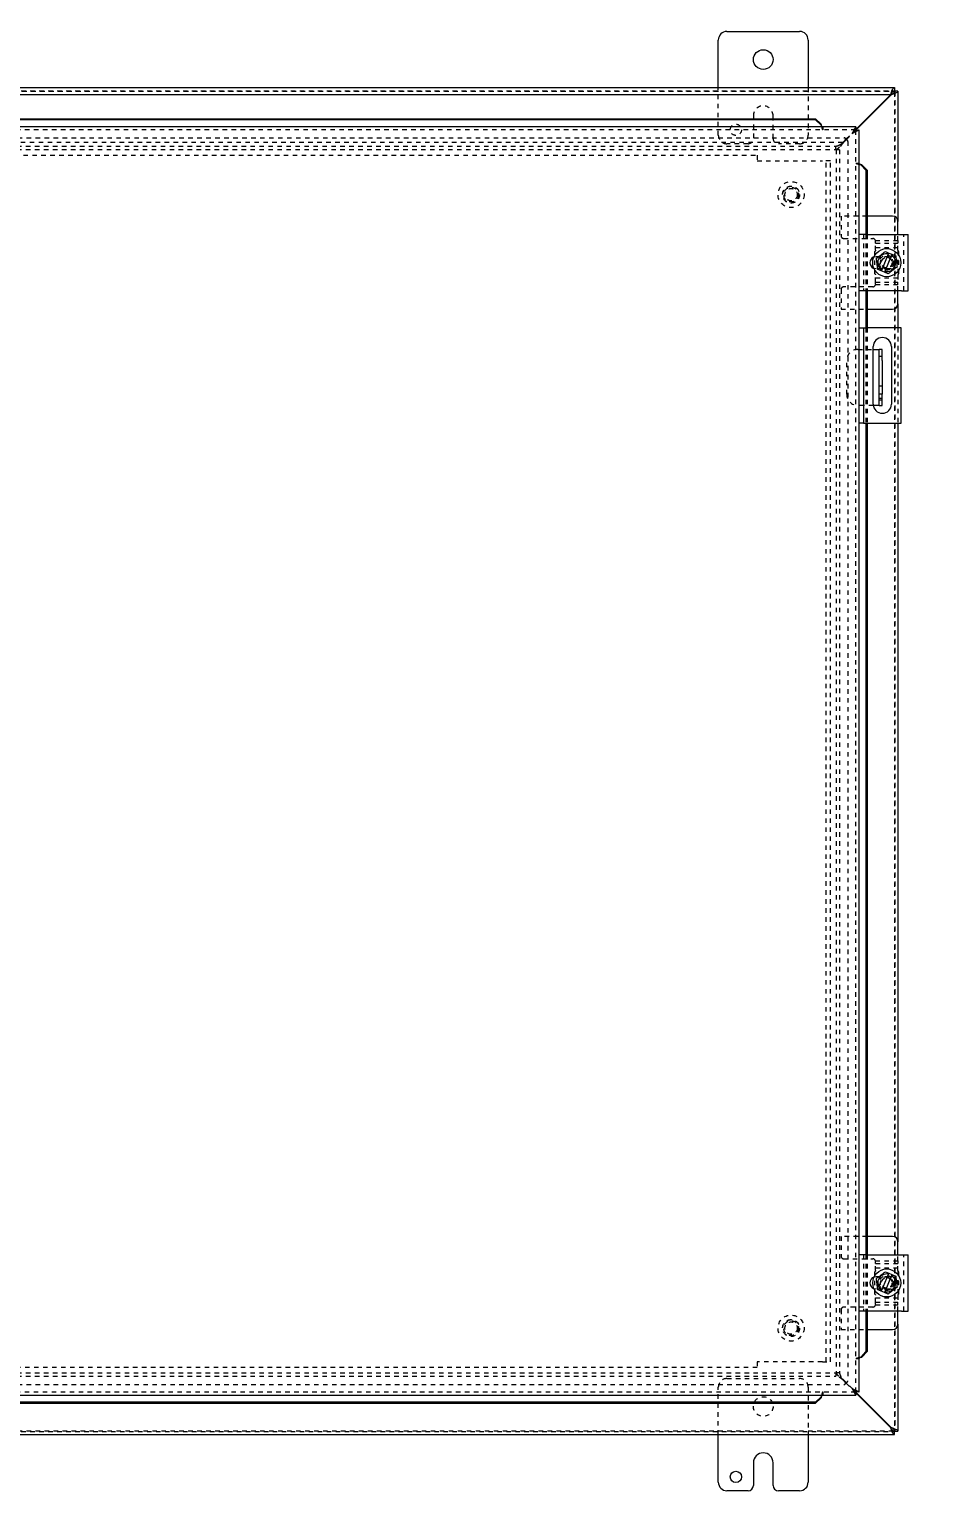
# Model space of a CAD drawing. Header units: inches. Extents: x -1574 to 492, y -294 to 234.
# Drawn here: x 237.49 to 257.74, y 64.85 to 97.4 of the extents above; entities that cross this region are included whole.
import ezdxf

# ---------------------------------------------------------------- set-up
doc = ezdxf.new("R2010")
doc.units = ezdxf.units.IN
doc.header["$MEASUREMENT"] = 0
doc.linetypes.add('HIDDEN', pattern=[0.075, 0.05, -0.025])
for name, color, linetype in [('BODY', 3, 'Continuous'), ('Chamber', 9, 'Continuous'), ('DIMS', 171, 'Continuous'), ('FRONT_DOOR', 1, 'Continuous'), ('PANEL', 150, 'Continuous')]:
    doc.layers.add(name, color=color, linetype=linetype)
doc.styles.get("Standard").update_dxf_attribs({"font": 'ARIAL.TTF'})
doc.dimstyles.get("Standard").update_dxf_attribs({"dimtxt": 0.18, "dimasz": 0.18, "dimexe": 0.18, "dimexo": 0.0625, "dimgap": 0.09, "dimtad": 0, "dimtih": 1, "dimtoh": 1, "dimdec": 4, "dimzin": 0, "dimdsep": 46, "dimtxsty": 'Standard', "dimcen": 0.09, "dimadec": 0, "dimazin": 0, "dimtfac": 1, "dimtdec": 4, "dimtofl": 0, "dimtmove": 0, "dimatfit": 3, "dimfxl": 0, "dimtolj": 1, "dimtzin": 0, "dimarcsym": 0})

# ---------------------------------------------------------------- blocks, each defined once
blk = doc.blocks.new('controlbox')
at = {"layer": 'BODY', "linetype": 'Continuous', "lineweight": 15}
for p, q in [((17.61, 30.94), (17.61, 32)), ((17.8, 32.19), (19.42, 32.19)), ((19.61, 32), (19.61, 30.94)), ((-2.31, 30.94), (21.53, 30.94)), ((21.53, 30.94), (21.53, 30.868)), ((-2.23, 30.788), (21.45, 30.788)), ((21.45, 30.788), (20.671, 30.009)), ((21.458, 30.78), (20.673, 29.995)), ((21.508, 30.86), (21.53, 30.86)), ((21.53, 30.86), (21.53, 30.838)), ((21.61, 30.86), (21.538, 30.86)), ((21.61, 30.86), (21.61, 27.959)), ((21.49, 28.079), (20.922, 28.079)), ((21.61, 27.666), (21.61, 27.959)), ((20.888, 27.666), (20.744, 27.666)), ((20.888, 27.666), (21.69, 27.666)), ((21.69, 27.666), (21.834, 27.666)), ((21.834, 26.416), (21.834, 27.666)), ((21.247, 26.877), (21.4, 27.238)), ((21.469, 27.209), (21.315, 26.847)), ((21.329, 27.29), (21.408, 27.256)), ((21.4, 27.238), (21.408, 27.256)), ((21.408, 27.256), (21.477, 27.227)), ((21.477, 27.227), (21.469, 27.209)), ((21.477, 27.227), (21.56, 27.192)), ((21.239, 26.858), (21.16, 26.891)), ((21.239, 26.858), (21.247, 26.877)), ((21.308, 26.829), (21.239, 26.858)), ((21.315, 26.847), (21.308, 26.829)), ((21.391, 26.793), (21.308, 26.829)), ((20.888, 26.416), (20.744, 26.416)), ((21.69, 26.416), (20.888, 26.416)), ((21.61, 26.124), (21.61, 26.416)), ((21.69, 26.416), (21.834, 26.416)), ((21.61, 26.124), (21.61, 25.588)), ((20.922, 26.004), (21.49, 26.004)), ((21.06, 25.111), (21.108, 25.111)), ((21.108, 25.111), (21.188, 25.111)), ((21.26, 25.111), (21.188, 25.111)), ((21.188, 24.861), (21.188, 25.111)), ((21.26, 24.861), (21.26, 25.111)), ((21.188, 24.111), (21.188, 24.861)), ((21.26, 24.861), (21.26, 24.111)), ((21.188, 23.861), (21.188, 24.111)), ((21.26, 23.861), (21.26, 24.111)), ((21.108, 23.861), (21.062, 23.861)), ((21.188, 23.861), (21.108, 23.861)), ((21.188, 23.861), (21.26, 23.861)), ((21.61, 23.468), (21.61, 5.236)), ((21.49, 5.356), (20.922, 5.356)), ((21.61, 4.943), (21.61, 5.236)), ((20.888, 4.943), (20.744, 4.943)), ((20.888, 4.943), (21.69, 4.943)), ((21.69, 4.943), (21.834, 4.943)), ((21.834, 3.693), (21.834, 4.943)), ((21.329, 4.567), (21.408, 4.533)), ((21.247, 4.154), (21.4, 4.515)), ((21.469, 4.486), (21.315, 4.124)), ((21.4, 4.515), (21.408, 4.533)), ((21.408, 4.533), (21.477, 4.504)), ((21.477, 4.504), (21.469, 4.486)), ((21.477, 4.504), (21.56, 4.469)), ((21.239, 4.135), (21.16, 4.168)), ((21.239, 4.135), (21.247, 4.154)), ((21.308, 4.106), (21.239, 4.135)), ((21.315, 4.124), (21.308, 4.106)), ((21.391, 4.07), (21.308, 4.106)), ((20.888, 3.693), (20.744, 3.693)), ((21.69, 3.693), (20.888, 3.693)), ((21.61, 3.401), (21.61, 3.693)), ((21.69, 3.693), (21.834, 3.693)), ((20.922, 3.281), (21.49, 3.281)), ((21.61, 3.401), (21.61, 1.02)), ((20.671, 1.887), (21.458, 1.1)), ((21.45, 1.092), (20.671, 1.871)), ((21.53, 1.02), (21.508, 1.02)), ((21.53, 1.042), (21.53, 1.02)), ((21.53, 0.94), (21.53, 1.012)), ((21.538, 1.02), (21.61, 1.02)), ((-2.31, 0.94), (21.53, 0.94)), ((17.61, -0.12), (17.61, 0.94)), ((19.61, 0.94), (19.61, -0.12)), ((18.391, 0.315), (18.391, -0.19)), ((18.829, -0.19), (18.829, 0.315)), ((18.271, -0.31), (17.8, -0.31)), ((19.42, -0.31), (18.949, -0.31))]:
    blk.add_line(p, q, dxfattribs=at)
at = {"layer": 'BODY', "linetype": 'HIDDEN', "lineweight": 0}
for p, q in [((17.61, 29.88), (17.61, 30.94)), ((19.61, 30.94), (19.61, 29.88)), ((-2.31, 30.868), (21.53, 30.868)), ((-2.288, 30.86), (21.508, 30.86)), ((21.53, 30.838), (21.53, 1.042)), ((21.538, 30.86), (21.538, 1.02)), ((18.391, 30.315), (18.391, 29.81)), ((18.829, 29.81), (18.829, 30.315)), ((20.671, 30.009), (20.379, 29.717)), ((20.673, 29.995), (20.387, 29.709)), ((-1.192, 29.825), (20.412, 29.825)), ((20.379, 29.717), (-1.159, 29.717)), ((-1.007, 29.637), (20.227, 29.637)), ((18.271, 29.69), (17.8, 29.69)), ((19.42, 29.69), (18.949, 29.69)), ((20.227, 29.565), (20.227, 29.637)), ((20.434, 29.772), (20.379, 29.717)), ((20.387, 29.709), (20.442, 29.764)), ((20.495, 29.742), (20.495, 2.138)), ((-1.007, 29.565), (20.227, 29.565)), ((20.227, 29.565), (20.227, 29.565)), ((20.307, 29.557), (20.235, 29.557)), ((20.235, 29.557), (20.235, 2.323)), ((20.235, 29.557), (20.235, 29.557)), ((20.307, 29.557), (20.307, 2.323)), ((20.307, 29.557), (20.307, 29.557)), ((20.922, 28.079), (20.344, 28.079)), ((20.344, 28.079), (20.344, 27.639)), ((20.404, 27.579), (21.05, 27.579)), ((20.841, 27.666), (20.841, 26.416)), ((21.108, 27.533), (21.61, 27.533)), ((21.108, 27.533), (21.11, 27.519)), ((21.11, 27.473), (21.11, 27.519)), ((21.11, 27.473), (21.61, 27.473)), ((21.11, 27.316), (21.11, 27.473)), ((21.11, 27.376), (21.61, 27.376)), ((21.61, 27.533), (21.61, 27.666)), ((21.61, 27.533), (21.61, 27.473)), ((21.61, 27.316), (21.61, 27.473)), ((21.737, 26.416), (21.737, 27.666)), ((21.077, 27.174), (21.125, 27.182)), ((21.095, 26.792), (21.095, 27.291)), ((21.11, 27.316), (21.11, 27.306)), ((21.125, 27.182), (21.454, 27.182)), ((21.61, 27.316), (21.61, 27.306)), ((21.61, 27.306), (21.61, 26.777)), ((21.625, 27.291), (21.625, 26.792)), ((21.125, 26.901), (21.077, 26.909)), ((21.11, 26.777), (21.11, 26.767)), ((21.11, 26.61), (21.11, 26.767)), ((21.11, 26.707), (21.61, 26.707)), ((21.454, 26.901), (21.125, 26.901)), ((21.61, 26.777), (21.61, 26.767)), ((21.61, 26.767), (21.61, 26.61)), ((20.344, 26.444), (20.344, 26.004)), ((21.05, 26.504), (20.404, 26.504)), ((21.11, 26.564), (21.108, 26.55)), ((21.61, 26.55), (21.108, 26.55)), ((21.11, 26.564), (21.11, 26.61)), ((21.11, 26.61), (21.61, 26.61)), ((21.61, 26.55), (21.61, 26.61)), ((21.61, 26.416), (21.61, 26.55)), ((20.344, 26.004), (20.922, 26.004)), ((21.61, 25.588), (21.61, 23.468)), ((20.718, 25.111), (21.06, 25.111)), ((20.468, 24.111), (20.468, 24.861)), ((21.26, 24.955), (21.188, 24.955)), ((21.188, 24.298), (21.26, 24.298)), ((21.26, 24.111), (21.188, 24.111)), ((21.062, 23.861), (20.718, 23.861)), ((21.26, 24.017), (21.188, 24.017)), ((21.188, 23.986), (21.26, 23.986)), ((20.922, 5.356), (20.344, 5.356)), ((20.344, 5.356), (20.344, 4.916)), ((20.841, 4.943), (20.841, 3.693)), ((21.61, 4.81), (21.61, 4.943)), ((21.737, 3.693), (21.737, 4.943)), ((20.404, 4.856), (21.05, 4.856)), ((21.095, 4.069), (21.095, 4.568)), ((21.108, 4.81), (21.61, 4.81)), ((21.108, 4.81), (21.11, 4.796)), ((21.11, 4.75), (21.11, 4.796)), ((21.11, 4.593), (21.11, 4.75)), ((21.11, 4.75), (21.61, 4.75)), ((21.11, 4.653), (21.61, 4.653)), ((21.11, 4.593), (21.11, 4.583)), ((21.61, 4.81), (21.61, 4.75)), ((21.61, 4.593), (21.61, 4.75)), ((21.61, 4.593), (21.61, 4.583)), ((21.61, 4.583), (21.61, 4.054)), ((21.625, 4.568), (21.625, 4.069)), ((21.077, 4.451), (21.125, 4.459)), ((21.125, 4.459), (21.454, 4.459)), ((21.125, 4.178), (21.077, 4.186)), ((21.11, 4.054), (21.11, 4.044)), ((21.11, 3.887), (21.11, 4.044)), ((21.11, 3.984), (21.61, 3.984)), ((21.454, 4.178), (21.125, 4.178)), ((21.61, 4.054), (21.61, 4.044)), ((21.61, 4.044), (21.61, 3.887)), ((20.344, 3.721), (20.344, 3.281)), ((21.05, 3.781), (20.404, 3.781)), ((21.11, 3.841), (21.108, 3.827)), ((21.61, 3.827), (21.108, 3.827)), ((21.11, 3.841), (21.11, 3.887)), ((21.11, 3.887), (21.61, 3.887)), ((21.61, 3.827), (21.61, 3.887)), ((21.61, 3.693), (21.61, 3.827)), ((20.344, 3.281), (20.922, 3.281)), ((-1.007, 2.315), (20.227, 2.315)), ((20.227, 2.315), (20.227, 2.243)), ((20.227, 2.315), (20.227, 2.315)), ((20.235, 2.323), (20.307, 2.323)), ((20.235, 2.323), (20.235, 2.323)), ((20.307, 2.323), (20.307, 2.323)), ((-1.192, 2.055), (20.412, 2.055)), ((-1.007, 2.243), (20.227, 2.243)), ((17.61, 0.94), (17.61, 2)), ((17.8, 2.19), (19.42, 2.19)), ((19.61, 2), (19.61, 0.94)), ((20.434, 2.108), (20.379, 2.163)), ((20.671, 1.871), (20.379, 2.163)), ((20.442, 2.116), (20.387, 2.171)), ((20.387, 2.171), (20.671, 1.887)), ((-2.31, 1.012), (21.53, 1.012)), ((21.508, 1.02), (-2.288, 1.02))]:
    blk.add_line(p, q, dxfattribs=at)
at = {"layer": 'BODY', "linetype": 'Continuous', "lineweight": 15}
for centre, radius in [((18.61, 31.565), 0.219), ((21.36, 27.041), 0.313), ((21.36, 4.318), 0.312), ((18, 0), 0.125)]:
    blk.add_circle(centre, radius, dxfattribs=at)
at = {"layer": 'BODY', "linetype": 'HIDDEN', "lineweight": 0}
for centre, radius in [((18, 30), 0.125), ((19.23, 28.557), 0.29), ((19.23, 28.557), 0.19), ((19.23, 28.557), 0.187), ((19.23, 28.557), 0.165), ((19.23, 28.557), 0.138), ((21.36, 27.041), 0.166), ((21.36, 27.041), 0.14), ((21.36, 27.041), 0.125), ((21.36, 27.041), 0.117), ((21.36, 4.318), 0.166), ((21.36, 4.318), 0.141), ((21.36, 4.318), 0.125), ((21.36, 4.318), 0.117), ((19.23, 3.313), 0.29), ((19.23, 3.313), 0.19), ((19.23, 3.313), 0.188), ((19.23, 3.313), 0.165), ((19.23, 3.313), 0.138), ((18.61, 1.565), 0.219)]:
    blk.add_circle(centre, radius, dxfattribs=at)
at = {"layer": 'BODY', "linetype": 'Continuous', "lineweight": 15}
for centre, radius, start, end in [((17.8, 32), 0.19, 90, 180), ((19.42, 32), 0.19, 0, 90), ((21.49, 27.959), 0.12, 0, 90), ((21.125, 27.041), 0.141, 109.8364, 250.1636), ((21.36, 27.041), 0.2, 78.5467, 235.4698), ((21.36, 27.041), 0.2, 257.0862, 56.9303), ((21.49, 26.124), 0.12, 270, 0), ((21.49, 5.236), 0.12, 0, 90), ((21.125, 4.318), 0.141, 109.8364, 250.1636), ((21.36, 4.318), 0.2, 78.5467, 235.4698), ((21.36, 4.318), 0.2, 257.0862, 56.9303), ((21.49, 3.401), 0.12, 270, 0), ((18.61, 0.315), 0.219, 0, 180), ((17.8, -0.12), 0.19, 180, 270), ((18.271, -0.19), 0.12, 270, 0), ((18.949, -0.19), 0.12, 180, 270), ((19.42, -0.12), 0.19, 270, 0)]:
    blk.add_arc(centre, radius, start, end, dxfattribs=at)
at = {"layer": 'BODY', "linetype": 'HIDDEN', "lineweight": 0}
for centre, radius, start, end in [((18.61, 30.315), 0.219, 0, 180), ((17.8, 29.88), 0.19, 180, 270), ((18.271, 29.81), 0.12, 270, 0), ((18.949, 29.81), 0.12, 180, 270), ((19.42, 29.88), 0.19, 270, 0), ((20.412, 29.794), 0.031, 315, 90), ((20.464, 29.742), 0.031, 0, 135), ((20.404, 27.639), 0.06, 180, 270), ((21.05, 27.519), 0.06, 13.4934, 90), ((21.095, 27.306), 0.015, 270, 0), ((21.454, 27.041), 0.14, 270, 90), ((21.625, 27.306), 0.015, 180, 270), ((21.095, 26.777), 0.015, 0, 90), ((21.625, 26.777), 0.015, 90, 180), ((20.404, 26.444), 0.06, 90, 180), ((21.05, 26.564), 0.06, 270, 346.5066), ((20.718, 24.861), 0.25, 90, 180), ((20.718, 24.111), 0.25, 180, 270), ((20.404, 4.916), 0.06, 180, 270), ((21.05, 4.796), 0.06, 13.4934, 90), ((21.095, 4.583), 0.015, 270, 0), ((21.625, 4.583), 0.015, 180, 270), ((21.454, 4.318), 0.14, 270, 90), ((21.095, 4.054), 0.015, 0, 90), ((21.625, 4.054), 0.015, 90, 180), ((20.404, 3.721), 0.06, 90, 180), ((21.05, 3.841), 0.06, 270, 346.5066), ((17.8, 2), 0.19, 90, 180), ((19.42, 2), 0.19, 0, 90), ((20.412, 2.086), 0.031, 270, 45), ((20.464, 2.138), 0.031, 225, 0)]:
    blk.add_arc(centre, radius, start, end, dxfattribs=at)
at = {"layer": 'BODY', "linetype": 'Continuous', "lineweight": 15}
for points, knots in [([(21.45, 30.788), (21.456, 30.806), (21.468, 30.842), (21.486, 30.889), (21.504, 30.924), (21.519, 30.939), (21.528, 30.94), (21.53, 30.94)], [0, 0, 0, 0, 0.22646, 0.452969, 0.679478, 0.905987, 1, 1, 1, 1]), ([(21.45, 30.788), (21.457, 30.799), (21.47, 30.82), (21.491, 30.847), (21.511, 30.865), (21.524, 30.867), (21.53, 30.868)], [0, 0, 0, 0, 0.253317, 0.508205, 0.763097, 1, 1, 1, 1]), ([(21.61, 30.86), (21.608, 30.854), (21.604, 30.842), (21.575, 30.824), (21.533, 30.806), (21.491, 30.791), (21.465, 30.782), (21.458, 30.78)], [0, 0, 0, 0, 0.22646, 0.452969, 0.679478, 0.905987, 1, 1, 1, 1]), ([(21.458, 30.78), (21.469, 30.787), (21.49, 30.8), (21.517, 30.821), (21.535, 30.841), (21.537, 30.854), (21.538, 30.86)], [0, 0, 0, 0, 0.253317, 0.508205, 0.763097, 1, 1, 1, 1]), ([(21.13, 27.139), (21.166, 27.166), (21.232, 27.216), (21.299, 27.266), (21.329, 27.29)], [0, 0, 0, 0, 0.534747, 1, 1, 1, 1]), ([(21.16, 26.891), (21.155, 26.935), (21.145, 27.018), (21.135, 27.101), (21.13, 27.139)], [0, 0, 0, 0, 0.534747, 1, 1, 1, 1]), ([(21.56, 27.192), (21.565, 27.148), (21.575, 27.065), (21.585, 26.982), (21.59, 26.944)], [0, 0, 0, 0, 0.534747, 1, 1, 1, 1]), ([(21.59, 26.944), (21.554, 26.917), (21.488, 26.867), (21.421, 26.817), (21.391, 26.793)], [0, 0, 0, 0, 0.534747, 1, 1, 1, 1]), ([(21.13, 4.416), (21.166, 4.443), (21.232, 4.493), (21.299, 4.543), (21.329, 4.567)], [0, 0, 0, 0, 0.534747, 1, 1, 1, 1]), ([(21.16, 4.168), (21.155, 4.212), (21.145, 4.295), (21.135, 4.378), (21.13, 4.416)], [0, 0, 0, 0, 0.534747, 1, 1, 1, 1]), ([(21.56, 4.469), (21.565, 4.425), (21.575, 4.342), (21.585, 4.259), (21.59, 4.221)], [0, 0, 0, 0, 0.534747, 1, 1, 1, 1]), ([(21.59, 4.221), (21.554, 4.194), (21.488, 4.144), (21.421, 4.094), (21.391, 4.07)], [0, 0, 0, 0, 0.534747, 1, 1, 1, 1]), ([(21.53, 0.94), (21.524, 0.942), (21.512, 0.946), (21.494, 0.975), (21.476, 1.017), (21.461, 1.059), (21.452, 1.085), (21.45, 1.092)], [0, 0, 0, 0, 0.22646, 0.452969, 0.679478, 0.905987, 1, 1, 1, 1]), ([(21.53, 1.012), (21.523, 1.013), (21.51, 1.016), (21.489, 1.035), (21.469, 1.061), (21.456, 1.082), (21.45, 1.092)], [0, 0, 0, 0, 0.253317, 0.508205, 0.763097, 1, 1, 1, 1]), ([(21.458, 1.1), (21.476, 1.094), (21.512, 1.082), (21.559, 1.064), (21.594, 1.046), (21.609, 1.031), (21.61, 1.022), (21.61, 1.02)], [0, 0, 0, 0, 0.22646, 0.452969, 0.679478, 0.905987, 1, 1, 1, 1]), ([(21.538, 1.02), (21.537, 1.027), (21.534, 1.04), (21.515, 1.061), (21.489, 1.081), (21.468, 1.094), (21.458, 1.1)], [0, 0, 0, 0, 0.253317, 0.508205, 0.763097, 1, 1, 1, 1])]:
    blk.add_open_spline(points, degree=3, knots=knots, dxfattribs=at)
at = {"layer": 'BODY', "linetype": 'HIDDEN', "lineweight": 0}
for points, knots in [([(20.227, 29.565), (20.241, 29.569), (20.268, 29.576), (20.309, 29.617), (20.346, 29.667), (20.369, 29.702), (20.379, 29.717)], [0, 0, 0, 0, 0.268288, 0.536871, 0.805455, 1, 1, 1, 1]), ([(20.227, 29.637), (20.245, 29.64), (20.282, 29.647), (20.333, 29.68), (20.365, 29.706), (20.379, 29.717)], [0, 0, 0, 0, 0.360075, 0.721507, 1, 1, 1, 1]), ([(20.387, 29.709), (20.366, 29.695), (20.325, 29.668), (20.274, 29.627), (20.243, 29.59), (20.238, 29.567), (20.235, 29.557)], [0, 0, 0, 0, 0.268642, 0.537577, 0.806513, 1, 1, 1, 1]), ([(20.387, 29.709), (20.373, 29.691), (20.344, 29.654), (20.314, 29.603), (20.309, 29.571), (20.307, 29.557)], [0, 0, 0, 0, 0.360536, 0.722441, 1, 1, 1, 1]), ([(20.379, 2.163), (20.365, 2.184), (20.338, 2.225), (20.297, 2.276), (20.26, 2.307), (20.237, 2.312), (20.227, 2.315)], [0, 0, 0, 0, 0.26864, 0.537575, 0.806511, 1, 1, 1, 1]), ([(20.235, 2.323), (20.239, 2.309), (20.247, 2.282), (20.287, 2.241), (20.337, 2.204), (20.372, 2.181), (20.387, 2.171)], [0, 0, 0, 0, 0.268642, 0.537577, 0.806513, 1, 1, 1, 1]), ([(20.307, 2.323), (20.31, 2.305), (20.317, 2.268), (20.35, 2.217), (20.376, 2.185), (20.387, 2.171)], [0, 0, 0, 0, 0.360536, 0.722441, 1, 1, 1, 1]), ([(20.379, 2.163), (20.361, 2.177), (20.324, 2.206), (20.273, 2.236), (20.241, 2.241), (20.227, 2.243)], [0, 0, 0, 0, 0.360547, 0.722452, 1, 1, 1, 1])]:
    blk.add_open_spline(points, degree=3, knots=knots, dxfattribs=at)
at = {"layer": 'FRONT_DOOR', "linetype": 'Continuous', "lineweight": 15}
for p, q in [((20.671, 30.068), (-1.433, 30.068)), ((-0.536, 30.246), (19.774, 30.246)), ((19.774, 30.221), (-0.536, 30.221)), ((19.774, 30.221), (19.774, 30.246)), ((19.774, 30.246), (19.894, 30.133)), ((19.894, 30.108), (19.774, 30.221)), ((19.894, 30.108), (19.894, 30.133)), ((20.671, 30.068), (20.671, 29.996)), ((20.672, 29.995), (20.744, 29.995)), ((20.744, 1.891), (20.744, 29.995)), ((20.772, 29.227), (20.773, 29.227)), ((20.784, 29.218), (20.897, 29.098)), ((20.809, 29.218), (20.784, 29.218)), ((20.809, 29.218), (20.922, 29.098)), ((20.897, 29.098), (20.897, 27.666)), ((20.922, 29.098), (20.897, 29.098)), ((20.922, 29.098), (20.922, 27.666)), ((20.897, 26.416), (20.897, 25.588)), ((20.922, 26.416), (20.922, 25.588)), ((20.744, 25.588), (20.841, 25.588)), ((20.841, 25.588), (20.841, 23.468)), ((20.841, 25.588), (20.921, 25.588)), ((21.684, 25.588), (20.921, 25.588)), ((21.684, 23.468), (21.684, 25.588)), ((21.06, 23.89), (21.06, 25.172)), ((21.466, 25.172), (21.466, 23.89)), ((20.841, 23.468), (20.744, 23.468)), ((20.841, 23.468), (20.921, 23.468)), ((20.897, 23.468), (20.897, 4.943)), ((20.921, 23.468), (21.684, 23.468)), ((20.922, 23.468), (20.922, 4.943)), ((20.897, 3.693), (20.897, 2.788)), ((20.922, 3.693), (20.922, 2.788)), ((20.897, 2.788), (20.784, 2.668)), ((20.784, 2.668), (20.809, 2.668)), ((20.922, 2.788), (20.809, 2.668)), ((20.922, 2.788), (20.897, 2.788)), ((-1.433, 1.818), (20.671, 1.818)), ((19.774, 1.665), (-0.536, 1.665)), ((-0.536, 1.64), (19.774, 1.64)), ((19.894, 1.778), (19.774, 1.665)), ((19.774, 1.64), (19.894, 1.753)), ((19.774, 1.665), (19.774, 1.64)), ((19.894, 1.753), (19.894, 1.778)), ((19.903, 1.79), (19.903, 1.789)), ((20.671, 1.89), (20.671, 1.818)), ((20.744, 1.891), (20.672, 1.891))]:
    blk.add_line(p, q, dxfattribs=at)
at = {"layer": 'FRONT_DOOR', "linetype": 'HIDDEN', "lineweight": 0}
for p, q in [((20.671, 29.996), (-1.433, 29.996)), ((19.903, 30.097), (19.903, 30.093)), ((19.937, 30.068), (19.937, 29.996)), ((20.672, 1.891), (20.672, 29.995)), ((20.672, 29.261), (20.744, 29.261)), ((20.769, 29.227), (20.772, 29.227)), ((20.897, 27.666), (20.897, 26.416)), ((20.922, 27.666), (20.922, 26.416)), ((20.897, 25.588), (20.897, 23.468)), ((20.922, 25.588), (20.922, 23.468)), ((20.897, 4.943), (20.897, 3.693)), ((20.922, 4.943), (20.922, 3.693)), ((20.744, 2.625), (20.672, 2.625)), ((20.773, 2.659), (20.769, 2.659)), ((-1.433, 1.89), (20.671, 1.89)), ((19.903, 1.793), (19.903, 1.79)), ((19.937, 1.89), (19.937, 1.818))]:
    blk.add_line(p, q, dxfattribs=at)
at = {"layer": 'FRONT_DOOR', "linetype": 'Continuous', "lineweight": 15}
for centre, start, end in [((21.263, 25.172), 0, 180), ((21.263, 23.89), 180, 0)]:
    blk.add_arc(centre, 0.203, start, end, dxfattribs=at)
for points, knots in [([(19.894, 30.133), (19.897, 30.121), (19.9, 30.107), (19.903, 30.094), (19.903, 30.093)], [0, 0, 0, 0, 0.909474, 1, 1, 1, 1]), ([(19.937, 30.068), (19.934, 30.068), (19.928, 30.069), (19.919, 30.077), (19.909, 30.088), (19.901, 30.099), (19.896, 30.106), (19.894, 30.108)], [0, 0, 0, 0, 0.212699, 0.431975, 0.651275, 0.870573, 1, 1, 1, 1]), ([(20.592, 29.916), (20.602, 29.935), (20.622, 29.973), (20.648, 30.023), (20.665, 30.056), (20.671, 30.067), (20.671, 30.068), (20.671, 30.068)], [0, 0, 0, 0, 0.255211, 0.508656, 0.741907, 0.946616, 1, 1, 1, 1]), ([(20.592, 29.916), (20.604, 29.928), (20.625, 29.949), (20.649, 29.974), (20.663, 29.988), (20.67, 29.995), (20.671, 29.996), (20.671, 29.996)], [0, 0, 0, 0, 0.339765, 0.579398, 0.756975, 0.898713, 1, 1, 1, 1]), ([(20.744, 29.995), (20.744, 29.995), (20.743, 29.995), (20.733, 29.99), (20.709, 29.977), (20.673, 29.958), (20.632, 29.937), (20.604, 29.922), (20.592, 29.916)], [0, 0, 0, 0, 0.079848, 0.240875, 0.424509, 0.622831, 0.843362, 1, 1, 1, 1]), ([(20.672, 29.995), (20.672, 29.995), (20.671, 29.995), (20.666, 29.99), (20.654, 29.977), (20.632, 29.955), (20.609, 29.933), (20.595, 29.919), (20.592, 29.916)], [0, 0, 0, 0, 0.069438, 0.202387, 0.372254, 0.603955, 0.917151, 1, 1, 1, 1]), ([(20.784, 29.218), (20.78, 29.221), (20.772, 29.228), (20.76, 29.237), (20.75, 29.246), (20.745, 29.254), (20.744, 29.259), (20.744, 29.261)], [0, 0, 0, 0, 0.212699, 0.431975, 0.651275, 0.870573, 1, 1, 1, 1]), ([(20.769, 29.227), (20.777, 29.226), (20.79, 29.223), (20.803, 29.22), (20.809, 29.218)], [0, 0, 0, 0, 0.561976, 1, 1, 1, 1]), ([(20.744, 2.625), (20.744, 2.628), (20.745, 2.634), (20.753, 2.643), (20.764, 2.653), (20.775, 2.661), (20.782, 2.666), (20.784, 2.668)], [0, 0, 0, 0, 0.212699, 0.431975, 0.651275, 0.870573, 1, 1, 1, 1]), ([(20.809, 2.668), (20.797, 2.665), (20.783, 2.662), (20.77, 2.659), (20.769, 2.659)], [0, 0, 0, 0, 0.909474, 1, 1, 1, 1]), ([(20.592, 1.97), (20.604, 1.958), (20.625, 1.937), (20.65, 1.913), (20.664, 1.899), (20.671, 1.892), (20.672, 1.891), (20.672, 1.891)], [0, 0, 0, 0, 0.339765, 0.579398, 0.756975, 0.898713, 1, 1, 1, 1]), ([(20.592, 1.97), (20.611, 1.96), (20.649, 1.94), (20.699, 1.914), (20.732, 1.897), (20.743, 1.891), (20.744, 1.891), (20.744, 1.891)], [0, 0, 0, 0, 0.255211, 0.508656, 0.741907, 0.946616, 1, 1, 1, 1]), ([(20.671, 1.818), (20.671, 1.818), (20.671, 1.819), (20.666, 1.829), (20.653, 1.853), (20.634, 1.889), (20.613, 1.93), (20.598, 1.958), (20.592, 1.97)], [0, 0, 0, 0, 0.079848, 0.240875, 0.424509, 0.622831, 0.843362, 1, 1, 1, 1]), ([(20.671, 1.89), (20.671, 1.89), (20.671, 1.891), (20.666, 1.896), (20.653, 1.908), (20.631, 1.93), (20.609, 1.953), (20.595, 1.967), (20.592, 1.97)], [0, 0, 0, 0, 0.069438, 0.202387, 0.372254, 0.603955, 0.917151, 1, 1, 1, 1]), ([(19.894, 1.778), (19.897, 1.782), (19.904, 1.79), (19.913, 1.802), (19.922, 1.812), (19.93, 1.817), (19.935, 1.818), (19.937, 1.818)], [0, 0, 0, 0, 0.212699, 0.431975, 0.651275, 0.870573, 1, 1, 1, 1]), ([(19.903, 1.793), (19.902, 1.785), (19.899, 1.772), (19.896, 1.759), (19.894, 1.753)], [0, 0, 0, 0, 0.561976, 1, 1, 1, 1])]:
    blk.add_open_spline(points, degree=3, knots=knots, dxfattribs=at)
at = {"layer": 'FRONT_DOOR', "linetype": 'HIDDEN', "lineweight": 0}
for points, knots in [([(19.903, 30.093), (19.906, 30.082), (19.911, 30.06), (19.918, 30.031), (19.926, 30.008), (19.932, 29.997), (19.936, 29.996), (19.937, 29.996)], [0, 0, 0, 0, 0.203366, 0.430531, 0.657696, 0.884861, 1, 1, 1, 1]), ([(20.672, 29.261), (20.673, 29.259), (20.676, 29.253), (20.695, 29.245), (20.723, 29.238), (20.749, 29.232), (20.765, 29.228), (20.769, 29.227)], [0, 0, 0, 0, 0.239121, 0.46627, 0.693416, 0.920562, 1, 1, 1, 1]), ([(20.769, 2.659), (20.758, 2.656), (20.736, 2.651), (20.707, 2.644), (20.684, 2.636), (20.673, 2.63), (20.672, 2.626), (20.672, 2.625)], [0, 0, 0, 0, 0.203366, 0.430531, 0.657696, 0.884861, 1, 1, 1, 1]), ([(19.937, 1.89), (19.935, 1.889), (19.929, 1.886), (19.921, 1.867), (19.914, 1.839), (19.908, 1.813), (19.904, 1.797), (19.903, 1.793)], [0, 0, 0, 0, 0.239121, 0.46627, 0.693416, 0.920562, 1, 1, 1, 1])]:
    blk.add_open_spline(points, degree=3, knots=knots, dxfattribs=at)
at = {"layer": 'PANEL', "linetype": 'HIDDEN', "lineweight": 0}
for p, q in [((0.735, 29.435), (18.475, 29.435)), ((18.475, 29.435), (18.475, 29.307)), ((18.475, 29.307), (19.928, 29.307)), ((20.105, 29.307), (19.928, 29.307)), ((20.008, 2.563), (20.008, 29.307)), ((20.105, 2.563), (20.105, 29.307)), ((18.475, 2.435), (0.735, 2.435)), ((18.475, 2.563), (18.475, 2.435)), ((19.928, 2.563), (18.475, 2.563)), ((19.928, 2.563), (20.105, 2.563))]:
    blk.add_line(p, q, dxfattribs=at)
blk = doc.blocks.new('*D105')
at = {"layer": 'Defpoints', "color": 0}
for p in [(282.627, 118.55), (217.854, 102.729), (282.627, 96.539)]:
    blk.add_point(p, dxfattribs=at)
at = {"layer": 'DIMS', "color": 0, "lineweight": -2}
for p, q in [((217.854, 103.354), (217.854, 120.35)), ((282.627, 97.164), (282.627, 120.35)), ((219.654, 118.55), (244.9, 118.55)), ((280.827, 118.55), (255.581, 118.55))]:
    blk.add_line(p, q, dxfattribs=at)
at = {"layer": 'DIMS', "color": 0}
for points in [[(219.654, 118.85), (219.654, 118.25), (217.854, 118.55)], [(280.827, 118.85), (280.827, 118.25), (282.627, 118.55)]]:
    blk.add_solid(points, dxfattribs=at)
at = {"layer": 'DIMS', "color": 0, "insert": (250.241, 118.55), "char_height": 1.8, "attachment_point": 5}
blk.add_mtext('\\A1;64.7727', dxfattribs=at)

msp = doc.modelspace()

# ---------------------------------------------------------------- block references
at = {"layer": 'Chamber'}
msp.add_blockref('controlbox', (235.22512, 65.16358), dxfattribs=at)

# ---------------------------------------------------------------- dimensions: what is measured, and where the dimension line sits
at = {"layer": 'DIMS'}
dim = msp.add_linear_dim(base=(282.62711, 118.55016), p1=(217.85439, 102.72858), p2=(282.62711, 96.53858), dimstyle='Standard', override={"dimscale": 10}, dxfattribs=at)
dim.commit()
dim.dimension.update_dxf_attribs({"geometry": '*D105', "text_midpoint": (250.24075, 118.55016)})

doc.saveas('drawing.dxf')
